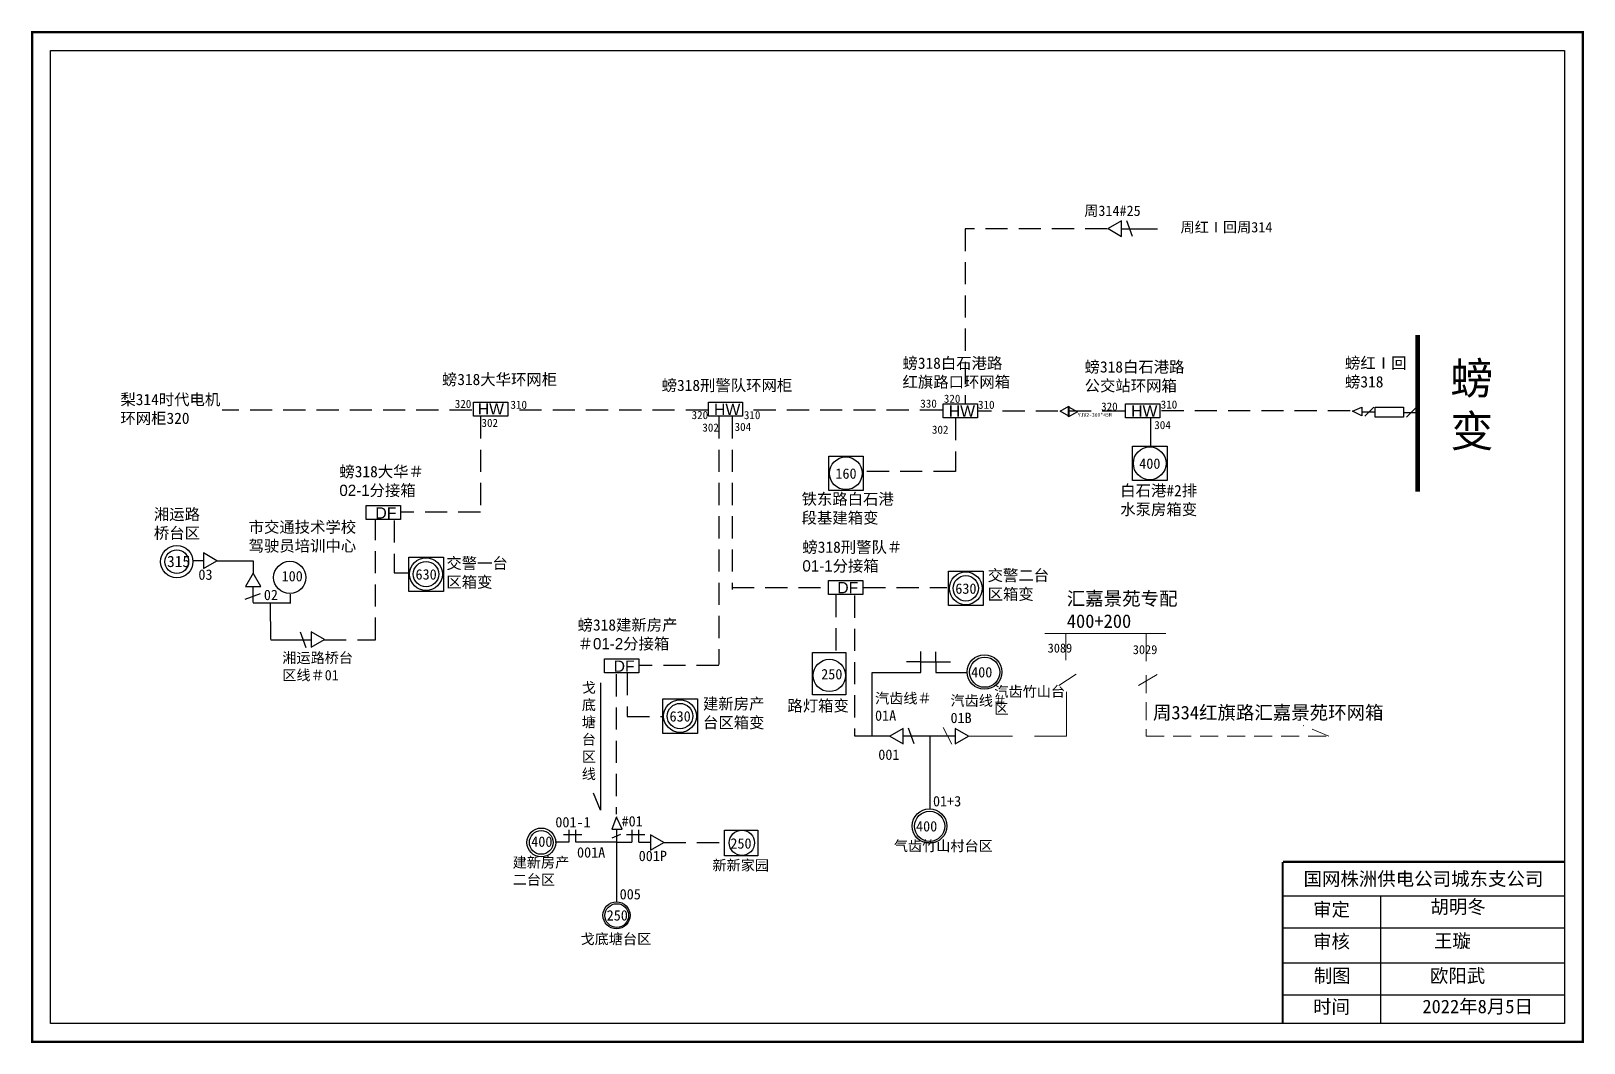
# Model space of a CAD drawing. Extents: x 0 to 344, y 0 to 224.
import ezdxf

# ---------------------------------------------------------------- set-up
doc = ezdxf.new("R2010")
doc.units = 0
doc.header["$LTSCALE"] = 0.774411
doc.linetypes.add('ACAD_ISO02W100', pattern=[15, 12, -3])
doc.linetypes.add('DASHED2', pattern=[9.525, 6.35, -3.175])
doc.layers.get('0').update_dxf_attribs({"linetype": 'CONTINUOUS'})
doc.layers.add('Layer2', color=1, linetype='CONTINUOUS')
doc.layers.add('MiniCADViewLayer', color=7, linetype='CONTINUOUS')
doc.styles.get("Standard").update_dxf_attribs({"font": '', "height": 2.5})
doc.styles.add('字体', font='', dxfattribs={"height": 2.5})
doc.styles.add('宋体_txtstyle_3.00_0_0', font='SIMSUN.TTC', dxfattribs={"height": 3})
doc.styles.add('楷体_GB2312_txtstyle_2.00_0_0', font='', dxfattribs={"height": 2})
doc.styles.add('楷体_GB2312_txtstyle_2.30_0_0', font='', dxfattribs={"height": 2.3})
doc.styles.add('楷体_GB2312_txtstyle_200.00_0_0200', font='', dxfattribs={"height": 200})
doc.styles.add('楷体_GB2312_txtstyle_3.00_0_0', font='', dxfattribs={"height": 3})
doc.styles.get('Standard').set_extended_font_data('楷体_GB2312')
doc.styles.get('字体').set_extended_font_data('楷体_GB2312')
doc.styles.get('楷体_GB2312_txtstyle_2.00_0_0').set_extended_font_data('楷体_GB2312')
doc.styles.get('楷体_GB2312_txtstyle_2.30_0_0').set_extended_font_data('楷体_GB2312')
doc.styles.get('楷体_GB2312_txtstyle_200.00_0_0200').set_extended_font_data('楷体_GB2312')
doc.styles.get('楷体_GB2312_txtstyle_3.00_0_0').set_extended_font_data('楷体_GB2312')

msp = doc.modelspace()

# ---------------------------------------------------------------- linework, layer by layer
at = {"linetype": 'DASHED2'}
for p, q in [((238.66, 180.5), (207.11, 180.5)), ((207.11, 180.5), (207.11, 141.65)), ((97.66, 140.29), (42.33, 140.29)), ((99.6, 138.89), (99.6, 117.69)), ((150.04, 140.29), (105.81, 140.29)), ((152.46, 138.89), (152.46, 83.85)), ((155.43, 138.89), (155.43, 100.47)), ((201.99, 140.29), (157.86, 140.29)), ((204.98, 138.51), (204.98, 126.66)), ((242.45, 140.07), (209.82, 140.07)), ((292.49, 140.11), (250.28, 140.11)), ((204.98, 126.66), (184.82, 126.66)), ((99.6, 117.67), (81.89, 117.67)), ((76.28, 89.34), (76.28, 115.96)), ((80.43, 115.81), (80.43, 104.17)), ((80.43, 104.17), (83.49, 104.17)), ((155.39, 100.92), (176.82, 100.92)), ((184.53, 100.92), (203.07, 100.92)), ((178.44, 99.27), (178.44, 86.69)), ((182.58, 99.16), (182.58, 68.05)), ((64.92, 89.34), (76.28, 89.34)), ((152.46, 83.64), (134.74, 83.64)), ((129.67, 81.71), (129.67, 50.63)), ((132.16, 81.95), (132.16, 72.35)), ((132.18, 72.36), (139.89, 72.36)), ((140.25, 44.39), (153.4, 44.39))]:
    msp.add_line(p, q, dxfattribs=at)
at = {"color": 0, "linetype": 'Continuous'}
for p, q in [((241.91, 180.53), (249.78, 180.53)), ((295.11, 139.93), (297.96, 139.93)), ((295.79, 138.95), (297.77, 140.93)), ((305.02, 138.71), (307, 140.69)), ((277.59, 32.57), (339.96, 32.57)), ((299.24, 32.56), (299.24, 4.23)), ((277.59, 25.47), (339.96, 25.47)), ((277.59, 17.72), (339.96, 17.72)), ((277.59, 10.61), (339.96, 10.61))]:
    msp.add_line(p, q, dxfattribs=at)
at = {"linetype": 'Continuous'}
for p, q in [((242.9, 182.35), (244.16, 178.86)), ((38.17, 106.88), (35.84, 106.88)), ((49.26, 106.79), (41.1, 106.79)), ((49.18, 97.57), (57.55, 97.57)), ((57.48, 97.54), (57.48, 99.5)), ((60.96, 87.58), (59.7, 91.07)), ((53.12, 89.34), (62.03, 89.34)), ((126.25, 79.81), (126.25, 51.58)), ((194.47, 69.8), (195.73, 66.31)), ((182.58, 68.01), (190.39, 68.01)), ((193.37, 68.01), (204.87, 68.01)), ((126.25, 51.58), (124.67, 55.33)), ((129.8, 44.46), (133.16, 44.46)), ((134.73, 44.46), (137.2, 44.46))]:
    msp.add_line(p, q, dxfattribs=at)
at = {"color": 0}
for p, q in [((228.18, 140.05), (230.12, 141.16)), ((230.11, 138.93), (228.18, 140.05)), ((230.08, 138.81), (230.08, 141.04)), ((230.08, 141.04), (232.01, 139.92)), ((232.01, 139.92), (230.08, 138.81)), ((230.12, 141.16), (230.11, 138.93))]:
    msp.add_line(p, q, dxfattribs=at)
at = {"color": 0, "linetype": 'Continuous', "ltscale": 2}
for p, q in [((293.04, 140.03), (295.13, 140.92)), ((295.13, 139.03), (293.04, 140.03)), ((295.13, 140.92), (295.13, 139.03))]:
    msp.add_line(p, q, dxfattribs=at)
at = {"color": 0, "linetype": 'ACAD_ISO02W100'}
msp.add_line((304.41, 139.8), (307.5, 139.79), dxfattribs=at)
at = {"color": 7, "ltscale": 2}
for p, q in [((49.25, 104.14), (49.26, 106.79)), ((49.2, 97.59), (49.2, 101.08)), ((47.38, 98.33), (50.82, 99.6)), ((199.31, 67.98), (199.29, 51.85)), ((129.8, 50.1), (128.72, 47.34)), ((131.01, 47.34), (129.8, 49.98)), ((118, 46.14), (122.08, 46.14)), ((119.2, 47.22), (119.2, 44.46)), ((120.76, 44.46), (120.76, 47.22)), ((128.72, 47.34), (131.01, 47.34)), ((128.84, 45.42), (130.76, 46.26)), ((129.8, 47.34), (129.79, 31.22)), ((131.96, 46.14), (136.05, 46.14)), ((119.2, 44.46), (116.19, 44.46)), ((129.8, 44.46), (120.76, 44.46))]:
    msp.add_line(p, q, dxfattribs=at)
msp.add_line((53.07, 89.38), (53.05, 97.47))
at = {"color": 7, "linetype": 'Continuous', "lineweight": 0, "ltscale": 1.577828}
msp.add_line((224.79, 90.74), (251.61, 90.74), dxfattribs=at)
at = {"color": 7, "linetype": 'Continuous', "lineweight": 0, "ltscale": 0.486984}
for p, q in [((229.43, 84.79), (229.43, 90.73)), ((247.29, 84.57), (247.29, 90.73))]:
    msp.add_line(p, q, dxfattribs=at)
at = {"ltscale": 2}
for p, q in [((133.16, 47.22), (133.16, 44.46)), ((134.73, 44.46), (134.73, 47.22))]:
    msp.add_line(p, q, dxfattribs=at)
at = {"color": 0, "linetype": 'Continuous', "const_width": 0.5}
msp.add_lwpolyline([(0.16, 224.13), (344.13, 224.13), (344.13, 0.16), (0.16, 0.16)], close=True, dxfattribs=at)
at = {"color": 0, "linetype": 'Continuous'}
for points in [[(4.2, 220.08), (340.09, 220.08), (340.09, 4.21), (4.2, 4.21)], [(304.35, 138.72), (298.1, 138.72), (298.1, 140.94), (304.35, 140.94)]]:
    msp.add_lwpolyline(points, close=True, dxfattribs=at)
at = {"color": 7}
for points in [[(238.86, 180.55), (241.81, 178.84), (241.81, 182.25)], [(41.11, 106.89), (38.16, 108.6), (38.16, 105.18)], [(49.17, 104.14), (47.46, 101.18), (50.87, 101.18)], [(65, 89.38), (62.05, 91.09), (62.05, 87.68)], [(190.43, 68), (193.38, 66.29), (193.38, 69.7)], [(207.83, 67.99), (204.87, 69.7), (204.87, 66.29)], [(140.25, 44.39), (137.29, 46.1), (137.29, 42.68)]]:
    msp.add_lwpolyline(points, close=True, dxfattribs=at)
at = {"color": 0, "linetype": 'Continuous'}
for points, const_width in [([(307.51, 122.19), (307.49, 156.92)], 1), ([(277.55, 40.07), (277.55, 4.35)], 0.5), ([(277.59, 40.07), (339.96, 40.07)], 0.5)]:
    msp.add_lwpolyline(points, dxfattribs=dict(at, const_width=const_width))
at = {"linetype": 'Continuous'}
for points in [[(98.09, 142.03), (105.7, 142.03), (105.7, 138.93), (98.09, 138.93)], [(150.16, 142.03), (157.76, 142.03), (157.76, 138.93), (150.16, 138.93)], [(202.22, 141.66), (209.83, 141.66), (209.83, 138.56), (202.22, 138.56)], [(242.69, 141.7), (250.29, 141.7), (250.29, 138.6), (242.69, 138.6)], [(74.27, 119.11), (81.88, 119.11), (81.88, 116.02), (74.27, 116.02)], [(184.45, 99.38), (176.84, 99.38), (176.84, 102.48), (184.45, 102.48)], [(173.27, 86.54), (180.66, 86.54), (180.66, 77.1), (173.27, 77.1)], [(127.13, 85.09), (134.74, 85.09), (134.74, 81.99), (127.13, 81.99)], [(153.73, 47.11), (161.15, 47.11), (161.15, 41.42), (153.73, 41.42)]]:
    msp.add_lwpolyline(points, close=True, dxfattribs=at)
at = {"color": 0, "linetype": 'Continuous'}
msp.add_lwpolyline([(248.2, 138.59), (248.2, 132.42)], dxfattribs=at)
at = {"color": 0}
for points in [[(244.26, 132.28), (251.94, 132.28), (251.94, 124.67), (244.26, 124.67)], [(176.86, 130.06), (184.53, 130.06), (184.53, 122.45), (176.86, 122.45)], [(83.72, 107.7), (91.4, 107.7), (91.4, 100.09), (83.72, 100.09)], [(203.46, 104.54), (211.14, 104.54), (211.14, 96.93), (203.46, 96.93)], [(140.07, 76.21), (147.75, 76.21), (147.75, 68.59), (140.07, 68.59)]]:
    msp.add_lwpolyline(points, close=True, dxfattribs=at)
at = {"color": 7, "linetype": 'DASHED2', "lineweight": 0, "ltscale": 1.987609}
msp.add_lwpolyline([(207.83, 67.99), (229.59, 67.99), (229.59, 81.72)], dxfattribs=at)
at = {"color": 7, "linetype": 'Continuous', "lineweight": 0, "ltscale": 0.81164}
for points in [[(227.91, 79.18), (231.73, 81.69)], [(245.6, 79.18), (249.74, 81.61)]]:
    msp.add_lwpolyline(points, dxfattribs=at)
at = {"color": 7, "linetype": 'DASHED2', "lineweight": 0, "ltscale": 0.81164}
msp.add_lwpolyline([(247.29, 81.51), (247.29, 67.97), (287.81, 67.97), (282.13, 70.33)], dxfattribs=at)
at = {"color": 7, "linetype": 'Continuous', "lineweight": 0, "ltscale": 0.463669}
msp.add_lwpolyline([(202.27, 69.87), (204.17, 66.16), (204.17, 66.16)], dxfattribs=at)
at = {"color": 0}
for centre, radius in [((248.06, 128.49), 3.63), ((180.65, 126.28), 3.63), ((87.52, 103.91), 3.63), ((87.52, 103.91), 2.82), ((207.26, 100.76), 3.63), ((207.26, 100.76), 2.82), ((143.87, 72.42), 3.63), ((143.87, 72.42), 2.82)]:
    msp.add_circle(centre, radius, dxfattribs=at)
at = {"linetype": 'Continuous'}
for centre, radius in [((32.24, 106.67), 3.58), ((32.24, 106.67), 2.63), ((57.3, 103.17), 3.58), ((177, 81.43), 3.58), ((157.6, 44.32), 2.8)]:
    msp.add_circle(centre, radius, dxfattribs=at)
at = {"color": 7}
for centre, radius in [((211.4, 82.2), 3.84), ((199.19, 48.03), 3.84), ((129.78, 28.22), 3)]:
    msp.add_circle(centre, radius, dxfattribs=at)
for centre, radius in [((211.45, 82.15), 3.35), ((199.24, 47.98), 3.35), ((113.09, 44.39), 2.63), ((129.83, 28.17), 2.63)]:
    msp.add_circle(centre, radius)
at = {"layer": 'Layer2', "color": 7}
msp.add_circle((113.11, 44.39), 3.2, dxfattribs=at)
at = {"layer": 'MiniCADViewLayer', "color": 0, "linetype": 'Continuous'}
for p, q in [((197.28, 82.09), (197.28, 86.76)), ((200.58, 84.42), (200.58, 86.64)), ((197.28, 84.42), (194.09, 84.42)), ((197.28, 84.42), (203.88, 84.42)), ((200.58, 84.42), (200.58, 82.09)), ((186.48, 68.01), (186.48, 82.09)), ((186.48, 82.09), (197.28, 82.09)), ((200.58, 82.09), (207.53, 82.09))]:
    msp.add_line(p, q, dxfattribs=at)

# ---------------------------------------------------------------- texts
at = {"attachment_point": 1}
for s, insert, char_height, width in [('{\\fSimSun|b0|i0|c134|p2;周314#25}', (233.53, 185.67), 2.3, 16.116), ('{\\fSimSun|b0|i0|c134|p2;周红Ⅰ回周314}', (254.89, 182.02), 2.3, 35.5407), ('{\\fSimSun|b0|i0|c134|p2;螃318白石港路红旗路口环网箱}', (193.22, 151.96), 2.5, 25.3307), ('{\\fSimSun|b0|i0|c134|p2;螃318大华环网柜}', (91.05, 148.35), 2.5, 27.9101), ('{\\fSimSun|b0|i0|c134|p2;螃318白石港路公交站环网箱}', (233.62, 151.13), 2.5, 25.3307), ('{\\fSimSun|b0|i0|c134|p2;螃318刑警队环网柜}', (139.8, 147.04), 2.5, 31.9322), ('{\\fSimSun|b0|i0|c134|p2;梨}314{\\fSimSun|b0|i0|c134|p2;时代电机环网柜}320', (19.73, 143.9), 2.5, 23.3274), ('{\\fKaiTi_GB2312|b0|i0|c134|p49;320}', (93.9, 142.58), 1.8, 19.3281), ('{\\fArial|b0|i0|c0|p32;HW}', (99, 141.82), 2.5, 19.3281), ('{\\fKaiTi_GB2312|b0|i0|c134|p49;310}', (106.25, 142.38), 1.8, 19.3281), ('{\\fArial|b0|i0|c0|p32;HW}', (151.42, 141.69), 2.5, 19.3281), ('{\\fKaiTi_GB2312|b0|i0|c134|p49;330}', (197.16, 142.64), 1.8, 19.3281), ('{\\fKaiTi_GB2312|b0|i0|c134|p49;320}', (202.39, 143.72), 1.8, 19.3281), ('{\\fArial|b0|i0|c0|p32;HW}', (203.49, 141.32), 2.5, 19.3281), ('{\\fKaiTi_GB2312|b0|i0|c134|p49;310}', (209.97, 142.38), 1.8, 19.3281), ('{\\fKaiTi_GB2312|b0|i0|c134|p49;320}', (237.28, 141.98), 1.8, 19.3281), ('{\\fArial|b0|i0|c0|p32;HW}', (243.95, 141.36), 2.5, 19.3281), ('{\\fKaiTi_GB2312|b0|i0|c134|p49;310}', (250.49, 142.43), 1.8, 19.3281), ('{\\fKaiTi_GB2312|b0|i0|c134|p49;302}', (99.82, 138.36), 1.8, 19.3281), ('{\\fKaiTi_GB2312|b0|i0|c134|p49;320}', (146.44, 140.1), 1.8, 19.3281), ('{\\fKaiTi_GB2312|b0|i0|c134|p49;310}', (158.03, 140.09), 1.8, 19.3281), ('{\\fKaiTi_GB2312|b0|i0|c134|p49;YJV2-300*45M}', (232.11, 139.63), 0.8, 19.3281), ('304', (249.07, 137.88), 1.8, 19.3281), ('{\\fKaiTi_GB2312|b0|i0|c134|p49;302}', (148.82, 137.32), 1.8, 19.3281), ('{\\fKaiTi_GB2312|b0|i0|c134|p49;304}', (155.97, 137.48), 1.8, 19.3281), ('{\\fKaiTi_GB2312|b0|i0|c134|p49;302}', (199.75, 136.85), 1.8, 19.3281), ('{\\fSimSun|b0|i0|c134|p2;螃318大华＃\\f\uffbfﾬￌﾣﾤ_GB2312|b0|i0|c134|p49;02-1\\fSimSun|b0|i0|c134|p2;分接箱}', (68.31, 127.91), 2.5, 23.822), ('{\\fSimSun|b0|i0|c134|p2;白石港#2排水泵房箱变}', (241.53, 123.69), 2.5, 19.6409), ('{\\fArial|b0|i0|c0|p32;DF}', (76.29, 118.73), 2.5, 19.3281), ('市交通技术学校驾驶员培训中心', (48.17, 115.6), 2.5, 26.7692), ('{\\fSimSun|b0|i0|c134|p2;螃318刑警队＃\\f\uffbfﾬￌﾣﾤ_GB2312|b0|i0|c134|p49;01-1\\fSimSun|b0|i0|c134|p2;分接箱}', (171.02, 111.15), 2.5, 22.9298), ('315', (30.08, 107.98), 2.5, 4.8377), ('03', (37.03, 104.95), 2.3, 16.116), ('100', (55.49, 104.61), 2.3, 4.8377), ('02', (51.55, 100.45), 2.3, 16.116), ('{\\fArial|b0|i0|c0|p32;DF}', (178.75, 102.16), 2.5, 19.3281), ('{\\fSimSun|b0|i0|c134|p2;螃318建新房产＃\\f\uffbfﾬￌﾣﾤ_GB2312|b0|i0|c134|p49;01-2\\fSimSun|b0|i0|c134|p2;分接箱}', (121.16, 93.89), 2.5, 23.822), ('湘运路桥台区线＃01', (55.64, 86.49), 2.3, 16.116), ('{\\fArial|b0|i0|c0|p32;DF}', (129.14, 84.74), 2.5, 19.3281), ('250', (175.19, 82.87), 2.3, 4.8377), ('戈底塘台区线', (122.08, 79.9), 2.3, 2.9133), ('250', (155.04, 45.32), 2.3, 16.116), ('新新家园', (151.06, 40.49), 2.3, 16.116)]:
    msp.add_mtext(s, dxfattribs=dict(at, insert=insert, char_height=char_height, width=width))
at = {"color": 0, "linetype": 'Continuous', "insert": (291.39, 151.99), "char_height": 2.5, "width": 17, "attachment_point": 1}
msp.add_mtext('{\\fSimSun|b0|i0|c134|p2;螃红Ⅰ回  螃318}', dxfattribs=at)
at = {"color": 0, "linetype": 'Continuous', "attachment_point": 1, "style": '字体'}
for s, insert, char_height, width in [('{\\fSimSun|b0|i0|c134|p2;螃\\P变}', (314.74, 150.82), 7, 38.5293), ('审定', (284.29, 31.01), 3, 23.4615), ('审核', (284.29, 23.94), 3, 23.4615), ('制图', (284.45, 16.32), 3, 23.4615), ('时间', (284.29, 9.44), 3, 23.4615)]:
    msp.add_mtext(s, dxfattribs=dict(at, insert=insert, char_height=char_height, width=width))
at = {"color": 0, "char_height": 2.3, "width": 4.8377, "attachment_point": 1}
for s, insert in [('400', (245.74, 129.58)), ('160', (178.34, 127.37)), ('630', (85.2, 105)), ('630', (204.94, 101.85)), ('630', (141.55, 73.51))]:
    msp.add_mtext(s, dxfattribs=dict(at, insert=insert))
at = {"color": 7, "attachment_point": 1}
for s, insert, char_height, width in [('{\\fSimSun|b0|i0|c134|p2;铁东路白石港段基建箱变}', (170.84, 121.82), 2.5, 21.5665), ('湘运路桥台区', (27.15, 118.44), 2.5, 12.1941), ('{\\f\uffbfﾬￌﾣﾤ_GB2312|b0|i0|c134|p49;交警一台区箱变}', (92.03, 107.57), 2.5, 14.4172), ('{\\f\uffbfﾬￌﾣﾤ_GB2312|b0|i0|c134|p49;交警二台区箱变}', (212.1, 104.89), 2.5, 14.4172), ('{\\f\uffbfﾬￌﾣﾤ_GB2312|b0|i0|c134|p49;建新房产台区箱变}', (148.96, 76.4), 2.5, 14.4172), ('路灯箱变', (167.68, 75.97), 2.5, 18.5795), ('#01', (130.9, 50.24), 2.3, 16.116), ('400', (110.87, 45.72), 2.3, 4.8377), ('建新房产二台区', (106.75, 41.12), 2.3, 15.5486), ('250', (127.6, 29.37), 2.3, 4.8377), ('戈底塘台区', (121.8, 24.14), 2.3, 21.4458)]:
    msp.add_mtext(s, dxfattribs=dict(at, insert=insert, char_height=char_height, width=width))
at = {"color": 7, "linetype": 'Continuous', "lineweight": 0, "ltscale": 0.81164, "char_height": 3, "attachment_point": 1, "style": '楷体_GB2312_txtstyle_3.00_0_0'}
for s, insert in [('汇嘉景苑专配^M^J400+200', (229.67, 99.99)), ('周334红旗路汇嘉景苑环网箱', (248.78, 74.7))]:
    msp.add_mtext(s, dxfattribs=dict(at, insert=insert))
at = {"color": 7, "linetype": 'Continuous', "lineweight": 0, "ltscale": 1.352733, "char_height": 2, "attachment_point": 1}
for s, insert, style in [('3089', (225.42, 88.51), '楷体_GB2312_txtstyle_200.00_0_0200'), ('3029', (244.31, 88.16), '楷体_GB2312_txtstyle_2.00_0_0')]:
    msp.add_mtext(s, dxfattribs=dict(at, insert=insert, style=style))
at = {"color": 7, "char_height": 2.3, "attachment_point": 1, "style": '楷体_GB2312_txtstyle_2.30_0_0'}
for s, insert, width in [('400', (208.45, 83.3), 4.8377), ('01+3', (199.99, 54.69), 16.116), ('400', (196.23, 49.13), 4.8377), ('气齿竹山村台区', (191.3, 44.77), 21.4458)]:
    msp.add_mtext(s, dxfattribs=dict(at, insert=insert, width=width))
at = {"color": 7, "true_color": 0xffffff, "char_height": 2.3, "width": 16.116, "attachment_point": 1, "style": '楷体_GB2312_txtstyle_2.30_0_0'}
for s, insert in [('汽齿竹山台区', (213.6, 79.02)), ('001', (187.85, 65.01))]:
    msp.add_mtext(s, dxfattribs=dict(at, insert=insert))
at = {"char_height": 2.3, "width": 16.116, "attachment_point": 1, "style": '楷体_GB2312_txtstyle_2.30_0_0'}
for s, insert in [('汽齿线＃01A', (187.13, 77.52)), ('汽齿线＃01B', (203.87, 77))]:
    msp.add_mtext(s, dxfattribs=dict(at, insert=insert))
at = {"color": 7, "true_color": 0xffffff, "char_height": 2.3, "width": 16.116, "attachment_point": 1}
for s, insert in [('001-1', (116.21, 50.04)), ('001A', (121.02, 43.33)), ('001P', (134.7, 42.55)), ('005', (130.48, 34.06))]:
    msp.add_mtext(s, dxfattribs=dict(at, insert=insert))
at = {"color": 7, "linetype": 'Continuous', "char_height": 3, "attachment_point": 1}
for s, insert, width, style in [('国网株洲供电公司城东支公司', (282.18, 37.81), 82.0179, '宋体_txtstyle_3.00_0_0'), ('胡明冬', (310.33, 31.62), 23.4615, '宋体_txtstyle_3.00_0_0'), ('欧阳武', (310.22, 16.32), 23.4615, '宋体_txtstyle_3.00_0_0'), ('2022年8月5日', (308.55, 9.51), 31.3309, '楷体_GB2312_txtstyle_3.00_0_0')]:
    msp.add_mtext(s, dxfattribs=dict(at, insert=insert, width=width, style=style))
at = {"color": 7, "linetype": 'Continuous', "true_color": 0xffffff, "insert": (311.12, 24.07), "char_height": 3, "width": 33.0539, "attachment_point": 1, "style": '字体'}
msp.add_mtext('{\\fSimSun|b0|i0|c134|p2;王璇}', dxfattribs=at)

doc.saveas('drawing.dxf')
